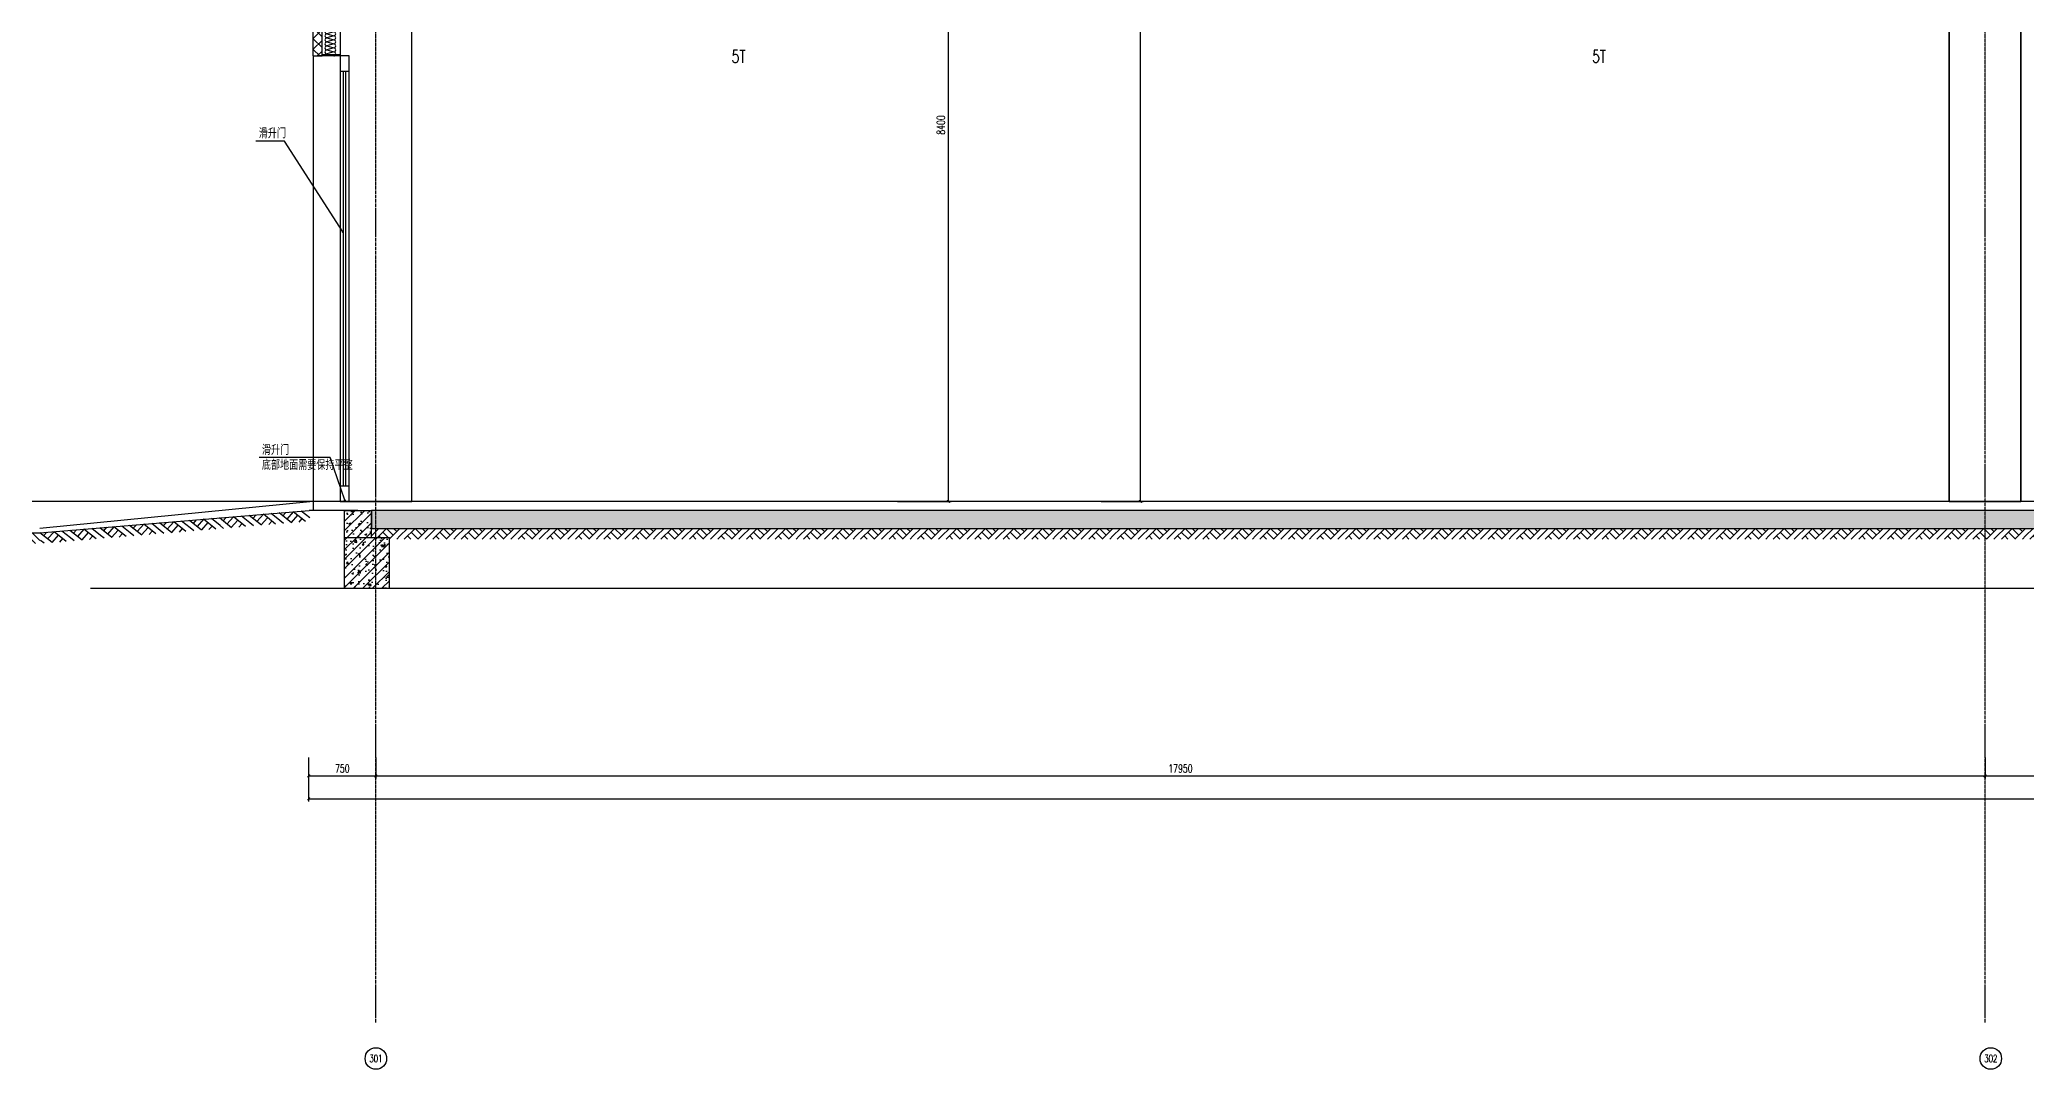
# Model space of a CAD drawing. Extents: x -1899985 to 1774885, y 556286 to 2175695.
# Drawn here: x -676970 to -654810, y 561924 to 573408 of the extents above; entities that cross this region are included whole.
import ezdxf
from ezdxf.enums import TextEntityAlignment as Align

# ---------------------------------------------------------------- set-up
doc = ezdxf.new("R2010")
doc.units = 0
doc.header["$LTSCALE"] = 10
doc.header["$MEASUREMENT"] = 0
doc.linetypes.add('20剖面图$0$__DASH', pattern=[0.35, 0.25, -0.1])
doc.linetypes.add('20剖面图$0$DOTE', pattern=[2.42, 2, -0.2, 0.02, -0.2])
doc.layers.get('Defpoints').update_dxf_attribs({"color": 210})
for name, color, linetype in [('20剖面图$0$A-AXIS-D', 1, 'Continuous'), ('20剖面图$0$A-AXIS-DOTE', 14, '20剖面图$0$DOTE'), ('20剖面图$0$A-AXIS-SYMB', 3, 'Continuous'), ('20剖面图$0$A-HATCH-1', 252, 'Continuous'), ('20剖面图$0$A-HATCH-2', 251, 'Continuous'), ('20剖面图$0$A-LIN-V', 9, 'Continuous'), ('20剖面图$0$A-WINDOW', 140, 'Continuous'), ('20剖面图$0$AS-COLN', 6, 'Continuous'), ('20剖面图$0$AS-WALL', 40, 'Continuous'), ('20剖面图$0$COLUMN', 9, 'Continuous'), ('20剖面图$0$FHSGH10105-主梁-06', 7, 'Continuous'), ('20剖面图$0$PUB_HATCH', 8, 'Continuous'), ('20剖面图$0$PUB_TEXT', 7, 'Continuous'), ('A-LIN-V', 9, 'Continuous')]:
    doc.layers.add(name, color=color, linetype=linetype)
doc.styles.add('20剖面图$0$_TCH_AXIS', font='COMPLEX', dxfattribs={"bigfont": 'GBCBIG'})
doc.styles.add('20剖面图$0$_TCH_DIM', font='SIMPLEX', dxfattribs={"bigfont": 'GBCBIG'})
doc.styles.add('20剖面图$0$_TCH_DIM_T3', font='SIMPLEX', dxfattribs={"width": 0.705882, "bigfont": 'GBCBIG'})
doc.styles.add('20剖面图$0$A-DIM_T3', font='SIMPLEX', dxfattribs={"width": 0.705882, "bigfont": 'GBCBIG'})
doc.styles.add('20剖面图$0$A-STANDARD', font='SIMPLEX', dxfattribs={"bigfont": 'GBCBIG'})
doc.dimstyles.new('20剖面图$0$_TCH_ARCH&&30', dxfattribs={"dimtxt": 89.25, "dimasz": 30, "dimexe": 30, "dimexo": 30, "dimgap": 37.875, "dimtad": 1, "dimdec": 0, "dimzin": 0, "dimdsep": 46, "dimtxsty": '20剖面图$0$_TCH_DIM_T3', "dimblk": '20剖面图$0$_ArchTick', "dimcen": 0.09, "dimclrt": 7, "dimazin": 2, "dimtfac": 1, "dimtdec": 0, "dimtix": 1, "dimtmove": 2, "dimatfit": 3, "dimfxl": 1, "dimtolj": 1, "dimtzin": 0, "dimarcsym": 0})
doc.dimstyles.new('20剖面图$0$A-DIM&&30', dxfattribs={"dimtxt": 89.25, "dimasz": 30, "dimexe": 30, "dimexo": 30, "dimgap": 37.875, "dimtad": 1, "dimdec": 0, "dimzin": 0, "dimdsep": 46, "dimtxsty": '20剖面图$0$A-DIM_T3', "dimblk": '20剖面图$0$_ArchTick', "dimcen": 0.09, "dimclrt": 7, "dimazin": 2, "dimtfac": 1, "dimtdec": 0, "dimtix": 1, "dimtmove": 2, "dimatfit": 3, "dimfxl": 1, "dimtolj": 1, "dimtzin": 0, "dimarcsym": 0})
pattern_1 = [(45, (0, 0), (-53.0330086, 53.0330086), []), (50, (0, 0), (215.178055, -18.82564), [22.5, -247.5]), (355, (0, 0), (-41.6254, 225.65764), [18, -198]), (100.4514, (17.93, -1.57), (173.552815, 206.831863), [19.122057, -210.342634]), (46.1842, (0, 60), (320.172315, -49.655704), [33.75, -371.25]), (96.6356, (26.68, 55.86), (280.39881, 292.23536), [28.68309, -315.5139]), (351.1842, (0, 60), (280.39858, 292.23558), [27, -297]), (21, (30, 45), (179.072116, -120.785667), [22.5, -247.5]), (326, (30, 45), (72.9946, 217.545014), [18, -198]), (71.4514, (44.92, 34.93), (252.06679, 96.75915), [19.122057, -210.342634]), (37.5, (0, 0), (3.6479566, 99.868156), [0, -195.6, 0, -201, 0, -198.75]), (7.5, (0, 0), (78.920861, 118.323514), [0, -114.6, 0, -191.1, 0, -75.75]), (327.5, (-66.9, 0), (160.146731, -6.7664615), [0, -75, 0, -234, 0, -310.5]), (317.5, (-96.9, 0), (174.95585, 30.031495), [0, -97.5, 0, -155.4, 0, -220.5])]

# ---------------------------------------------------------------- blocks, each defined once
blk = doc.blocks.new('20剖面图$0$w432424324')
at = {"layer": '20剖面图$0$COLUMN'}
for points in [[(-769154.7, 584057.5), (-769154.7, 568257.5), (-768354.7, 568257.5), (-768354.7, 584057.5)], [(-750404.7, 584057.5), (-750404.7, 568257.5), (-751204.7, 568257.5), (-751204.7, 584057.5)]]:
    blk.add_lwpolyline(points, close=True, dxfattribs=at)
blk = doc.blocks.new('20剖面图$0$CURVEPATTERNLIB$SYSLIB$岩棉板')
at = {"color": 0}
for p, q in [((0, -17), (12, -67)), ((12, -67), (24, -17))]:
    blk.add_line(p, q, dxfattribs=at)
for centre, start, end in [((12, -17), 0, 180), ((0, -67), 270, 0), ((24, -67), 180, 270)]:
    blk.add_arc(centre, 12, start, end, dxfattribs=at)
blk = doc.blocks.new('20剖面图$0$CURVEPATTERNLIB$SYSLIB$防水材料1')
at = {"layer": '20剖面图$0$PUB_HATCH'}
h = blk.add_hatch(dxfattribs=at)
h.set_pattern_fill('ANSI31', color=256, scale=10, angle=90, style=0)
h.set_pattern_definition([(45, (-196995.837, -685381.036), (11.22532015, -11.22532015), [])])
h.paths.add_polyline_path([(35, 0), (0, 0), (0, -100), (35, -100), (35, -90), (30, -90), (30, -95), (5, -95), (5, -5), (30, -5), (30, -10), (35, -10)])
h = blk.add_hatch(dxfattribs=at)
h.set_pattern_fill('ANSI31', color=256, scale=10, angle=90, style=0)
h.set_pattern_definition([(45, (-196695.837, -685381.036), (11.22532015, -11.22532015), [])])
h.paths.add_polyline_path([(335, 0), (300, 0), (300, -100), (335, -100), (335, -90), (330, -90), (330, -95), (305, -95), (305, -5), (330, -5), (330, -10), (335, -10)])
at = {"layer": '20剖面图$0$A-LIN-V', "extrusion": (-3.26108e-18, 2.41725e-31, -1)}
blk.add_line((600, 0), (600, -100), dxfattribs=at)
at = {"layer": '20剖面图$0$A-LIN-V'}
for p, q in [((30, -10), (35, -10)), ((30, -90), (35, -90)), ((330, -10), (335, -10)), ((330, -90), (335, -90))]:
    blk.add_line(p, q, dxfattribs=at)
at = {"layer": '20剖面图$0$A-LIN-V', "extrusion": (-3.26108e-18, 2.41725e-31, -1)}
for points in [[(-35, -10), (-35, 0), (0, 0), (0, -100), (-35, -100), (-35, -90)], [(-335, -10), (-335, 0), (-300, 0), (-300, -100), (-335, -100), (-335, -90)], [(-30, -10), (-30, -5), (-5, -5), (-5, -95), (-30, -95), (-30, -90)], [(-330, -10), (-330, -5), (-305, -5), (-305, -95), (-330, -95), (-330, -90)]]:
    blk.add_lwpolyline(points, dxfattribs=at)
at = {"layer": '20剖面图$0$A-LIN-V', "xscale": 0.8142221102150538, "yscale": 0.8108108108108109, "zscale": 0.8142221102150538}
for p in [(0, -20.1), (19.5, -20.1), (39.1, -20.1), (58.6, -20.1), (78.2, -20.1), (97.7, -20.1), (117.2, -20.1), (136.8, -20.1), (156.3, -20.1), (175.9, -20.1), (195.4, -20.1), (215, -20.1), (234.5, -20.1), (254, -20.1), (273.6, -20.1), (293.1, -20.1), (312.7, -20.1), (332.2, -20.1), (351.7, -20.1), (371.3, -20.1), (390.8, -20.1), (410.4, -20.1), (429.9, -20.1), (449.5, -20.1), (469, -20.1), (488.5, -20.1), (508.1, -20.1), (527.6, -20.1), (547.2, -20.1), (566.7, -20.1), (586.2, -20.1)]:
    blk.add_blockref('20剖面图$0$CURVEPATTERNLIB$SYSLIB$岩棉板', p, dxfattribs=at)
blk = doc.blocks.new('20剖面图$0$e54645')
at = {"layer": '20剖面图$0$PUB_HATCH'}
h = blk.add_hatch(dxfattribs=at)
h.set_pattern_fill('多孔材料', color=256, scale=30, style=0)
h.set_pattern_definition([(45, (60, 0), (-60.000061, 60.000061), []), (135, (60, 0), (-60.000061, -60.000061), [])])
h.paths.add_polyline_path([(-1138445, 572427), (-1138445, 578007), (-1138545, 578007), (-1138545, 572427)])
at = {"layer": '20剖面图$0$A-LIN-V'}
for p, q in [((-1138545, 572427), (-1138545, 567457, 0)), ((-1138145, 572427), (-1138495, 572427))]:
    blk.add_line(p, q, dxfattribs=at)
at = {"layer": '20剖面图$0$A-WINDOW'}
for points in [[(-1138245, 572427), (-1138245, 572427), (-1138245, 572257), (-1138145, 572257), (-1138145, 572427), (-1138245, 572427)], [(-1138245, 572257), (-1138245, 567627)], [(-1138210, 572257), (-1138210, 567627)], [(-1138245, 567627), (-1138245, 567627), (-1138245, 567457), (-1138145, 567457), (-1138145, 567627), (-1138245, 567627)]]:
    blk.add_lwpolyline(points, dxfattribs=at)
at = {"layer": '20剖面图$0$A-WINDOW', "elevation": 0}
for points in [[(-1138180, 567627), (-1138180, 572257)], [(-1138145, 567627), (-1138145, 572257)]]:
    blk.add_lwpolyline(points, dxfattribs=at)
at = {"layer": '20剖面图$0$AS-WALL'}
for p, q in [((-1138545, 572427), (-1138545, 578007)), ((-1138445, 572427), (-1138445, 578007)), ((-1138545, 572427), (-1138445, 572427))]:
    blk.add_line(p, q, dxfattribs=at)
at = {"layer": '20剖面图$0$COLUMN'}
blk.add_lwpolyline([(-1138245, 582457), (-1138245, 567627)], dxfattribs=at)
at = {"layer": '20剖面图$0$A-HATCH-2', "xscale": 2.302811452123795, "yscale": 1.999999999990687, "zscale": 1.999999999990687, "rotation": 269.9999999986397}
blk.add_blockref('20剖面图$0$CURVEPATTERNLIB$SYSLIB$防水材料1', (-1138245, 573822), dxfattribs=at)
blk = doc.blocks.new('20剖面图$0$_ArchTick')
at = {"color": 0, "linetype": 'ByBlock', "const_width": 0.4}
blk.add_lwpolyline([(-0.5, -0.5), (0.5, 0.5)], dxfattribs=at)
blk = doc.blocks.new('*D162')
at = {"layer": '20剖面图$0$A-AXIS-D', "color": 0, "lineweight": -2, "transparency": 16777216}
for p, q in [((-655270, 565402), (-655270, 565166)), ((-637320, 565402), (-637320, 565166)), ((-655270, 565196), (-637320, 565196))]:
    blk.add_line(p, q, dxfattribs=at)
at = {"layer": 'Defpoints', "color": 0, "transparency": 16777216}
for p in [(-655270, 565432), (-637320, 565432), (-637320, 565196)]:
    blk.add_point(p, dxfattribs=at)
at = {"layer": '20剖面图$0$A-AXIS-D', "color": 0, "lineweight": -2, "transparency": 16777216, "xscale": 30, "yscale": 30, "zscale": 30, "rotation": 180}
blk.add_blockref('20剖面图$0$_ArchTick', (-655270, 565196), dxfattribs=at)
at = {"layer": '20剖面图$0$A-AXIS-D', "color": 0, "lineweight": -2, "transparency": 16777216, "xscale": 30, "yscale": 30, "zscale": 30}
blk.add_blockref('20剖面图$0$_ArchTick', (-637320, 565196), dxfattribs=at)
at = {"layer": '20剖面图$0$A-AXIS-D', "color": 7, "transparency": 16777216, "insert": (-646295, 565279), "char_height": 89.2, "attachment_point": 5, "style": '20剖面图$0$A-DIM_T3'}
blk.add_mtext('\\A1;17950', dxfattribs=at)
blk = doc.blocks.new('*D163')
at = {"layer": '20剖面图$0$A-AXIS-D', "color": 0, "lineweight": -2, "transparency": 16777216}
for p, q in [((-673220, 565402), (-673220, 565166)), ((-655270, 565402), (-655270, 565166)), ((-673220, 565196), (-655270, 565196))]:
    blk.add_line(p, q, dxfattribs=at)
at = {"layer": 'Defpoints', "color": 0, "transparency": 16777216}
for p in [(-673220, 565432), (-655270, 565432), (-655270, 565196)]:
    blk.add_point(p, dxfattribs=at)
at = {"layer": '20剖面图$0$A-AXIS-D', "color": 0, "lineweight": -2, "transparency": 16777216, "xscale": 30, "yscale": 30, "zscale": 30, "rotation": 180}
blk.add_blockref('20剖面图$0$_ArchTick', (-673220, 565196), dxfattribs=at)
at = {"layer": '20剖面图$0$A-AXIS-D', "color": 0, "lineweight": -2, "transparency": 16777216, "xscale": 30, "yscale": 30, "zscale": 30}
blk.add_blockref('20剖面图$0$_ArchTick', (-655270, 565196), dxfattribs=at)
at = {"layer": '20剖面图$0$A-AXIS-D', "color": 7, "transparency": 16777216, "insert": (-664245, 565279), "char_height": 89.2, "attachment_point": 5, "style": '20剖面图$0$A-DIM_T3'}
blk.add_mtext('\\A1;17950', dxfattribs=at)
blk = doc.blocks.new('*D164')
at = {"layer": '20剖面图$0$A-AXIS-D', "color": 0, "lineweight": -2, "transparency": 16777216}
for p, q in [((-673970, 565402), (-673970, 565166)), ((-673220, 565402), (-673220, 565166)), ((-673970, 565196), (-673220, 565196))]:
    blk.add_line(p, q, dxfattribs=at)
at = {"layer": 'Defpoints', "color": 0, "transparency": 16777216}
for p in [(-673970, 565432), (-673220, 565432), (-673220, 565196)]:
    blk.add_point(p, dxfattribs=at)
at = {"layer": '20剖面图$0$A-AXIS-D', "color": 0, "lineweight": -2, "transparency": 16777216, "xscale": 30, "yscale": 30, "zscale": 30, "rotation": 180}
blk.add_blockref('20剖面图$0$_ArchTick', (-673970, 565196), dxfattribs=at)
at = {"layer": '20剖面图$0$A-AXIS-D', "color": 0, "lineweight": -2, "transparency": 16777216, "xscale": 30, "yscale": 30, "zscale": 30}
blk.add_blockref('20剖面图$0$_ArchTick', (-673220, 565196), dxfattribs=at)
at = {"layer": '20剖面图$0$A-AXIS-D', "color": 7, "transparency": 16777216, "insert": (-673595, 565279), "char_height": 89.2, "attachment_point": 5, "style": '20剖面图$0$A-DIM_T3'}
blk.add_mtext('\\A1;750', dxfattribs=at)
blk = doc.blocks.new('20剖面图$0$$LinePat$素土夯实')
at = {"color": 0}
for p, q in [((0, -210), (210, 0)), ((120, -300), (420, 0)), ((420, 0), (608, -188)), ((495, -300), (795, 0)), ((615, 0), (705, -90)), ((210, -210), (300, -300)), ((315, -105), (502, -293)), ((705, -300), (795, -210))]:
    blk.add_line(p, q, dxfattribs=at)
blk = doc.blocks.new('*D225')
at = {"layer": '20剖面图$0$A-AXIS-D', "color": 0, "lineweight": -2, "transparency": 16777216}
for p, q in [((-673970, 565402), (-673970, 564911)), ((-600620, 565402), (-600620, 564911)), ((-673970, 564941), (-600620, 564941))]:
    blk.add_line(p, q, dxfattribs=at)
at = {"layer": 'Defpoints', "color": 0, "transparency": 16777216}
for p in [(-673970, 565432), (-600620, 565432), (-600620, 564941)]:
    blk.add_point(p, dxfattribs=at)
at = {"layer": '20剖面图$0$A-AXIS-D', "color": 0, "lineweight": -2, "transparency": 16777216, "xscale": 30, "yscale": 30, "zscale": 30, "rotation": 180}
blk.add_blockref('20剖面图$0$_ArchTick', (-673970, 564941), dxfattribs=at)
at = {"layer": '20剖面图$0$A-AXIS-D', "color": 0, "lineweight": -2, "transparency": 16777216, "xscale": 30, "yscale": 30, "zscale": 30}
blk.add_blockref('20剖面图$0$_ArchTick', (-600620, 564941), dxfattribs=at)
at = {"layer": '20剖面图$0$A-AXIS-D', "color": 7, "transparency": 16777216, "insert": (-637295, 565024), "char_height": 89.2, "attachment_point": 5, "style": '20剖面图$0$A-DIM_T3'}
blk.add_mtext('\\A1;73350', dxfattribs=at)
blk = doc.blocks.new('*D501')
at = {"layer": '20剖面图$0$A-LIN-V', "color": 0, "lineweight": -2, "transparency": 16777216}
for p, q in [((-667401, 576657), (-666804, 576657)), ((-666834, 568257), (-666834, 576657)), ((-667401, 568257), (-666804, 568257))]:
    blk.add_line(p, q, dxfattribs=at)
at = {"layer": 'Defpoints', "color": 0, "transparency": 16777216}
for p in [(-667431, 576657), (-666834, 576657), (-667431, 568257)]:
    blk.add_point(p, dxfattribs=at)
at = {"layer": '20剖面图$0$A-LIN-V', "color": 0, "lineweight": -2, "transparency": 16777216, "xscale": 30, "yscale": 30, "zscale": 30}
for p, rotation in [((-666834, 576657), 90), ((-666834, 568257), 270)]:
    blk.add_blockref('20剖面图$0$_ArchTick', p, dxfattribs=dict(at, rotation=rotation))
at = {"layer": '20剖面图$0$A-LIN-V', "color": 7, "transparency": 16777216, "insert": (-666917, 572457), "char_height": 89.2, "attachment_point": 5, "rotation": 90, "style": '20剖面图$0$_TCH_DIM_T3'}
blk.add_mtext('\\A1;8400', dxfattribs=at)
blk = doc.blocks.new('*D502')
at = {"layer": '20剖面图$0$A-LIN-V', "color": 0, "lineweight": -2, "transparency": 16777216}
for p, q in [((-665130, 580137), (-664662, 580137)), ((-664692, 568257), (-664692, 580137)), ((-665130, 568257), (-664662, 568257))]:
    blk.add_line(p, q, dxfattribs=at)
at = {"layer": 'Defpoints', "color": 0, "transparency": 16777216}
for p in [(-665160, 580137), (-664692, 580137), (-665160, 568257)]:
    blk.add_point(p, dxfattribs=at)
at = {"layer": '20剖面图$0$A-LIN-V', "color": 0, "lineweight": -2, "transparency": 16777216, "xscale": 30, "yscale": 30, "zscale": 30}
for p, rotation in [((-664692, 580137), 90), ((-664692, 568257), 270)]:
    blk.add_blockref('20剖面图$0$_ArchTick', p, dxfattribs=dict(at, rotation=rotation))
at = {"layer": '20剖面图$0$A-LIN-V', "color": 7, "transparency": 16777216, "insert": (-664774, 574197), "char_height": 89.2, "attachment_point": 5, "rotation": 90, "style": '20剖面图$0$_TCH_DIM_T3'}
blk.add_mtext('\\A1;11880', dxfattribs=at)
blk = doc.blocks.new('20剖面图')
at = {"layer": '20剖面图$0$A-HATCH-1'}
h = blk.add_hatch(dxfattribs=at)
h.set_pattern_fill('混凝土', color=256, scale=50)
h.set_pattern_definition([(50, (0, 0), (358.63009, -31.37607), [37.5, -412.5]), (355, (0, 0), (-69.37567, 376.09607), [30, -330]), (100.4514, (29.9, -2.6), (289.25469, 344.71977), [31.8701, -350.57106]), (46.1842, (0, 100), (533.62052, -82.7595), [56.25, -618.75]), (96.6356, (44.47, 93.1), (467.33135, 487.05894), [47.80514, -525.8565]), (351.1842, (0, 100), (467.33097, 487.0593), [45, -495]), (21, (50, 75), (298.45353, -201.30945), [37.5, -412.5]), (326, (50, 75), (121.65767, 362.57502), [30, -330]), (71.4514, (74.87, 58.22), (420.11131, 161.26525), [31.8701, -350.57106]), (37.5, (0, 0), (6.079928, 166.446927), [0, -326, 0, -335, 0, -331.25]), (7.5, (0, 0), (131.53477, 197.205856), [0, -191, 0, -318.5, 0, -126.25]), (327.5, (-111.5, 0), (266.911218, -11.277436), [0, -125, 0, -390, 0, -517.5]), (317.5, (-161.5, 0), (291.593085, 50.05249), [0, -162.5, 0, -259, 0, -367.5])])
h.paths.add_polyline_path([(-601365.9, 567957.5), (-601365.9, 568157.5), (-673270, 568157.5), (-673270, 567957.5)])
at = {"layer": '20剖面图$0$PUB_HATCH'}
h = blk.add_hatch(dxfattribs=at)
h.set_pattern_fill('钢筋混凝土', color=256, scale=30, style=0)
h.set_pattern_definition(pattern_1)
h.paths.add_polyline_path([(-673270, 567857.5), (-673270, 568157.5), (-673570, 568157.5), (-673570, 567857.5)])
h = blk.add_hatch(dxfattribs=at)
h.set_pattern_fill('钢筋混凝土', color=256, scale=30, style=0)
h.set_pattern_definition(pattern_1)
h.paths.add_polyline_path([(-673070, 567290), (-673070, 567856.9), (-673570, 567856.9), (-673570, 567290)])
at = {"layer": '20剖面图$0$A-AXIS-D'}
for centre in [(-673220, 562043.9), (-655205.7, 562043.9)]:
    blk.add_circle(centre, 120, dxfattribs=at)
at = {"layer": '20剖面图$0$A-AXIS-DOTE', "ltscale": 2}
for p, q in [((-673220, 562443.9), (-673220, 589505.1)), ((-655270, 562443.9), (-655270, 589505.1))]:
    blk.add_line(p, q, dxfattribs=at)
at = {"layer": '20剖面图$0$A-AXIS-DOTE', "linetype": '20剖面图$0$__DASH', "ltscale": 2}
blk.add_line((-590152, 568257.5), (-684013.9, 568257.5), dxfattribs=at)
at = {"layer": '20剖面图$0$A-AXIS-SYMB'}
for p, q in [((-674239.1, 572278.5), (-674558, 572278.5)), ((-673589.2, 571264.1), (-674239.1, 572278.5)), ((-673730.3, 568747), (-674523.6, 568747)), ((-673566.4, 568270.5), (-673730.3, 568747))]:
    blk.add_line(p, q, dxfattribs=at)
at = {"layer": '20剖面图$0$A-AXIS-SYMB', "const_width": 12}
for points in [[(-673586, 571259, 1), (-673592.5, 571269.1, 1)], [(-673564.4, 568264.8, 1), (-673568.3, 568276.2, 1)]]:
    blk.add_lwpolyline(points, format="xyb", close=True, dxfattribs=at)
at = {"layer": '20剖面图$0$A-AXIS-SYMB'}
blk.add_lwpolyline([(-676403.6, 567290), (-638071.9, 567290), (-638049, 567353), (-638026.8, 567227), (-638004.4, 567290), (-599672.7, 567290)], dxfattribs=at)
at = {"layer": '20剖面图$0$AS-COLN'}
for p, q in [((-673570, 567857.5), (-673570, 568157.5)), ((-673570, 568157.5), (-673270, 568157.5)), ((-673270, 567857.5), (-673270, 568157.5)), ((-673570, 567857.5), (-673270, 567857.5)), ((-673570, 567290), (-673570, 567856.9)), ((-673570, 567856.9), (-673070, 567856.9)), ((-673070, 567290), (-673070, 567856.9)), ((-673570, 567290), (-673070, 567290))]:
    blk.add_line(p, q, dxfattribs=at)
blk.add_lwpolyline([(-601365.9, 567957.5), (-601365.9, 568157.5), (-673270, 568157.5), (-673270, 567957.5)], close=True, dxfattribs=at)
at = {"layer": '20剖面图$0$AS-WALL'}
for p, q in [((-673920, 568257.5), (-676970, 567957.5)), ((-673420, 568157.5), (-673965.2, 568157.5))]:
    blk.add_line(p, q, dxfattribs=at)
for points in [[(-600720, 568257.5), (-600720, 568257.5), (-673920, 568257.5), (-673920, 568157.5)], [(-684213.9, 567907.5), (-676967.5, 567907.5), (-673965.2, 568157.5)]]:
    blk.add_lwpolyline(points, dxfattribs=at)
at = {"layer": '20剖面图$0$A-HATCH-1', "xscale": 0.4002011246148612, "yscale": 0.4, "zscale": 0.4, "rotation": 359.9999999999998}
for p in [(-673270, 567957.5), (-672951.8, 567957.5), (-672633.7, 567957.5), (-672315.5, 567957.5), (-671997.4, 567957.5), (-671679.2, 567957.5), (-671361, 567957.5), (-671042.9, 567957.5), (-670724.7, 567957.5), (-670406.6, 567957.5), (-670088.4, 567957.5), (-669770.2, 567957.5), (-669452.1, 567957.5), (-669133.9, 567957.5), (-668815.8, 567957.5), (-668497.6, 567957.5), (-668179.4, 567957.5), (-667861.3, 567957.5), (-667543.1, 567957.5), (-667225, 567957.5), (-666906.8, 567957.5), (-666588.6, 567957.5), (-666270.5, 567957.5), (-665952.3, 567957.5), (-665634.2, 567957.5), (-665316, 567957.5), (-664997.8, 567957.5), (-664679.7, 567957.5), (-664361.5, 567957.5), (-664043.4, 567957.5), (-663725.2, 567957.5), (-663407, 567957.5), (-663088.9, 567957.5), (-662770.7, 567957.5), (-662452.6, 567957.5), (-662134.4, 567957.5), (-661816.2, 567957.5), (-661498.1, 567957.5), (-661179.9, 567957.5), (-660861.8, 567957.5), (-660543.6, 567957.5), (-660225.4, 567957.5), (-659907.3, 567957.5), (-659589.1, 567957.5), (-659271, 567957.5), (-658952.8, 567957.5), (-658634.6, 567957.5), (-658316.5, 567957.5), (-657998.3, 567957.5), (-657680.2, 567957.5), (-657362, 567957.5), (-657043.8, 567957.5), (-656725.7, 567957.5), (-656407.5, 567957.5), (-656089.4, 567957.5), (-655771.2, 567957.5), (-655453, 567957.5), (-655134.9, 567957.5), (-654816.7, 567957.5)]:
    blk.add_blockref('20剖面图$0$$LinePat$素土夯实', p, dxfattribs=at)
at = {"layer": '20剖面图$0$A-HATCH-2', "xscale": -0.4210598772068046, "yscale": 0.4, "zscale": 0.4, "rotation": 4.760020190664068}
for p in [(-675966.7, 567990.8), (-675633.2, 568018.6), (-675299.6, 568046.3), (-674966, 568074.1), (-674632.4, 568101.9), (-674298.8, 568129.7), (-673965.2, 568157.5), (-676633.9, 567935.2), (-676300.3, 567963)]:
    blk.add_blockref('20剖面图$0$$LinePat$素土夯实', p, dxfattribs=at)
at = {"layer": '20剖面图$0$A-HATCH-2', "xscale": -0.4143179717302979, "yscale": 0.4, "zscale": 0.4}
blk.add_blockref('20剖面图$0$$LinePat$素土夯实', (-676967.5, 567907.5), dxfattribs=at)
at = {"layer": '20剖面图$0$A-LIN-V'}
for p in [(95534.7, 0), (113484.7, 0)]:
    blk.add_blockref('20剖面图$0$w432424324', p, dxfattribs=at)
at = {"layer": '20剖面图$0$AS-COLN'}
blk.add_blockref('20剖面图$0$e54645', (464625, 800), dxfattribs=at)
at = {"layer": '20剖面图$0$FHSGH10105-主梁-06', "color": 3, "linetype": 'Continuous', "style": '20剖面图$0$A-STANDARD', "width": 0.705882}
for p in [(-669250.5, 573152.3), (-659651.7, 573152.3)]:
    blk.add_text('5T', height=140.26, dxfattribs=at).set_placement(p)
at = {"layer": '20剖面图$0$PUB_TEXT', "style": '20剖面图$0$_TCH_DIM'}
for s, p in [('滑升门', (-674526.5, 572310)), ('滑升门', (-674492.1, 568778.5)), ('底部地面需要保持平整', (-674492.1, 568610.5))]:
    blk.add_text(s, height=101.28, dxfattribs=at).set_placement(p)
at = {"layer": '20剖面图$0$PUB_TEXT', "style": '20剖面图$0$_TCH_AXIS'}
for s, height, width, p, p2 in [('301', 85.22, 1.274136, (-673292.4, 562001.3), (-673147.6, 562001.3)), ('302', 79.03, 1.210143, (-655279.8, 562004.4), (-655131.6, 562004.4))]:
    blk.add_text(s, height=height, dxfattribs=dict(at, width=width)).set_placement(p, p2, align=Align.FIT)
at = {"layer": '20剖面图$0$A-AXIS-D'}
for base, p1, p2, angle, picture, middle in [((-673220, 565196.1), (-673970, 565432), (-673220, 565432), 0, '*D164', (-673595, 565278.6)), ((-600620, 564941.1), (-673970, 565432), (-600620, 565432), 360, '*D225', (-637295, 565023.6)), ((-655270, 565196.1), (-673220, 565432), (-655270, 565432), 360, '*D163', (-664245, 565278.6)), ((-637320, 565196.1), (-655270, 565432), (-637320, 565432), 360, '*D162', (-646295, 565278.6))]:
    dim = blk.add_linear_dim(base=base, p1=p1, p2=p2, angle=angle, dimstyle='20剖面图$0$A-DIM&&30', override={"dimgap": 0}, dxfattribs=at)
    dim.commit()
    dim.dimension.update_dxf_attribs({"geometry": picture, "text_midpoint": middle, "dimtype": 161})
at = {"layer": '20剖面图$0$A-LIN-V', "color": 2}
for p1, p2, distance, picture, middle in [((-665160.3, 568257.5), (-665160.3, 580137.5), -468.3, '*D502', (-664774.5, 574197.5)), ((-667431.2, 568257.5), (-667431.2, 576657.4), -597.2, '*D501', (-666916.6, 572457.4))]:
    dim = blk.add_aligned_dim(p1=p1, p2=p2, distance=distance, dimstyle='20剖面图$0$_TCH_ARCH&&30', dxfattribs=at)
    dim.commit()
    dim.dimension.update_dxf_attribs({"geometry": picture, "text_midpoint": middle})

msp = doc.modelspace()

# ---------------------------------------------------------------- block references
at = {"layer": 'A-LIN-V'}
msp.add_blockref('20剖面图', (0, 0), dxfattribs=at)

doc.saveas('drawing.dxf')
